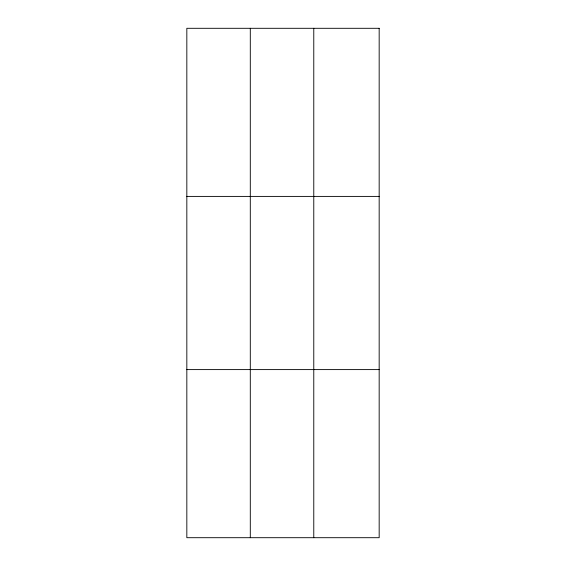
<?xml version="1.0" encoding="UTF-8"?>
<svg xmlns="http://www.w3.org/2000/svg" width="566" height="566" viewBox="0 0 566 566"><rect width="100%" height="100%" fill="white"/><g stroke="black" fill="none" stroke-linecap="round" stroke-linejoin="round"><path stroke-width="0.85" d="M250.299 28.3L250.299 537.7M313.776 28.3L313.776 537.7M186.83 196.402L379.17 196.402M186.83 369.598L379.17 369.598M379.17 28.3L379.17 537.7L186.83 537.7L186.83 28.3L379.17 28.3"/></g></svg>
